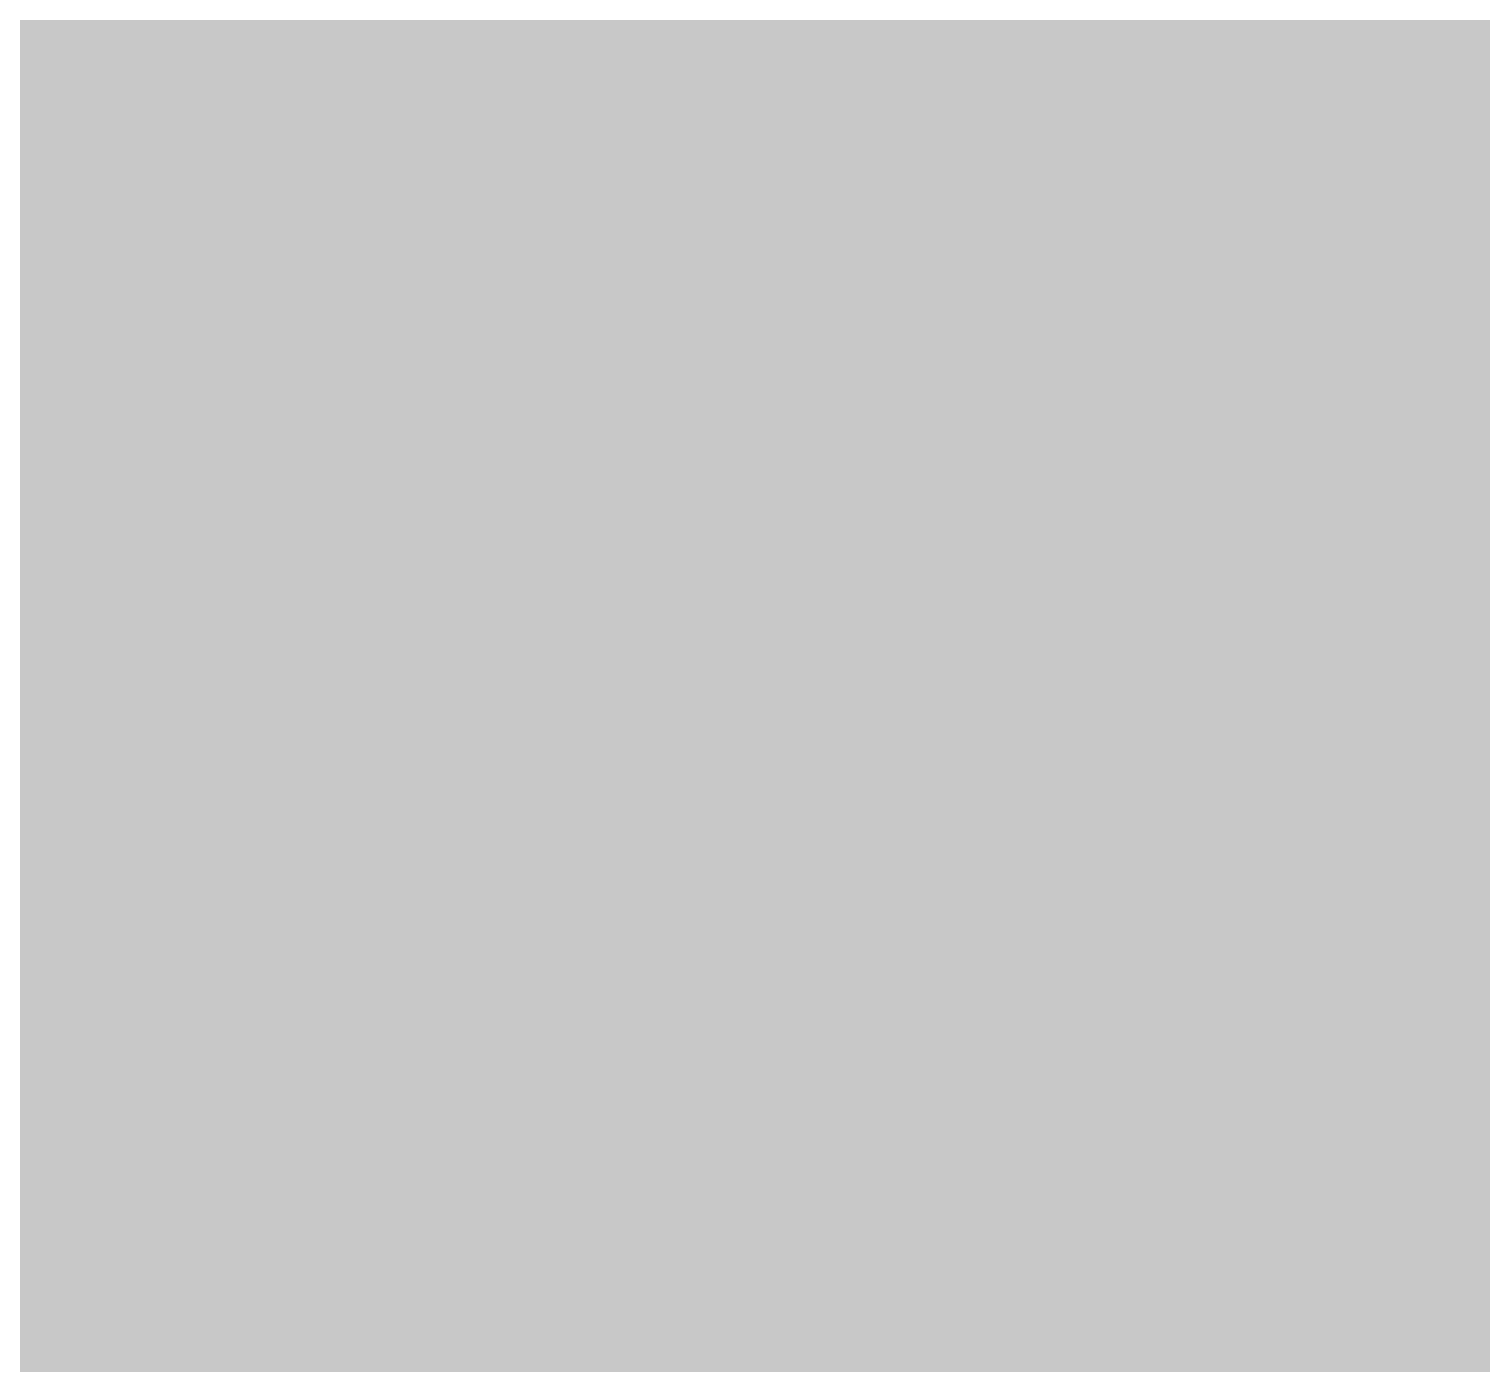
# Model space of a CAD drawing. Extents: x -23 to 289, y -67 to 135.
# Drawn here: x 130.40828 to 130.45769, y 87.77844 to 87.82382 of the extents above; entities that cross this region are included whole.
import ezdxf
from ezdxf.enums import TextEntityAlignment as Align

# ---------------------------------------------------------------- set-up
doc = ezdxf.new("R2010")
doc.units = 0
doc.header["$MEASUREMENT"] = 0
doc.layers.add('ASSEMBLY_PART_NUMBERS_BTM', color=191, linetype='CONTINUOUS')
doc.layers.add('DRILL_DRAWING', color=21, linetype='CONTINUOUS')
doc.styles.add('VERIBEST_GERBER_0', font='txt')

msp = doc.modelspace()

# ---------------------------------------------------------------- texts
at = {"layer": 'ASSEMBLY_PART_NUMBERS_BTM', "style": 'VERIBEST_GERBER_0', "text_generation_flag": 2}
for s, p in [('SN74LVC1G08DBVR', (130.04, 103.5)), ('ERJ-3EKF6200V', (128.71, 102.25))]:
    msp.add_text(s, height=2.032, rotation=90, dxfattribs=at).set_placement(p, align=Align.TOP_LEFT)
for s, p in [('CL21B106KOQNNNE', (133.5, 90.29)), ('ERJ-3GEY0R00V', (150.75, 89.71)), ('ERJ-3EKF4701V', (143, 89.29)), ('CL21B225KOFNNNE', (151, 88.79)), ('CL21B225KOFNNNE', (149.25, 87.96)), ('ERJ-3EKF4701V', (143, 87.79))]:
    msp.add_text(s, height=2.032, dxfattribs=at).set_placement(p, align=Align.TOP_LEFT)
at = {"layer": 'DRILL_DRAWING', "style": 'VERIBEST_GERBER_0'}
msp.add_text('A', height=2, dxfattribs=at).set_placement((131.2, 87.4), align=Align.MIDDLE_CENTER)

doc.saveas('drawing.dxf')
